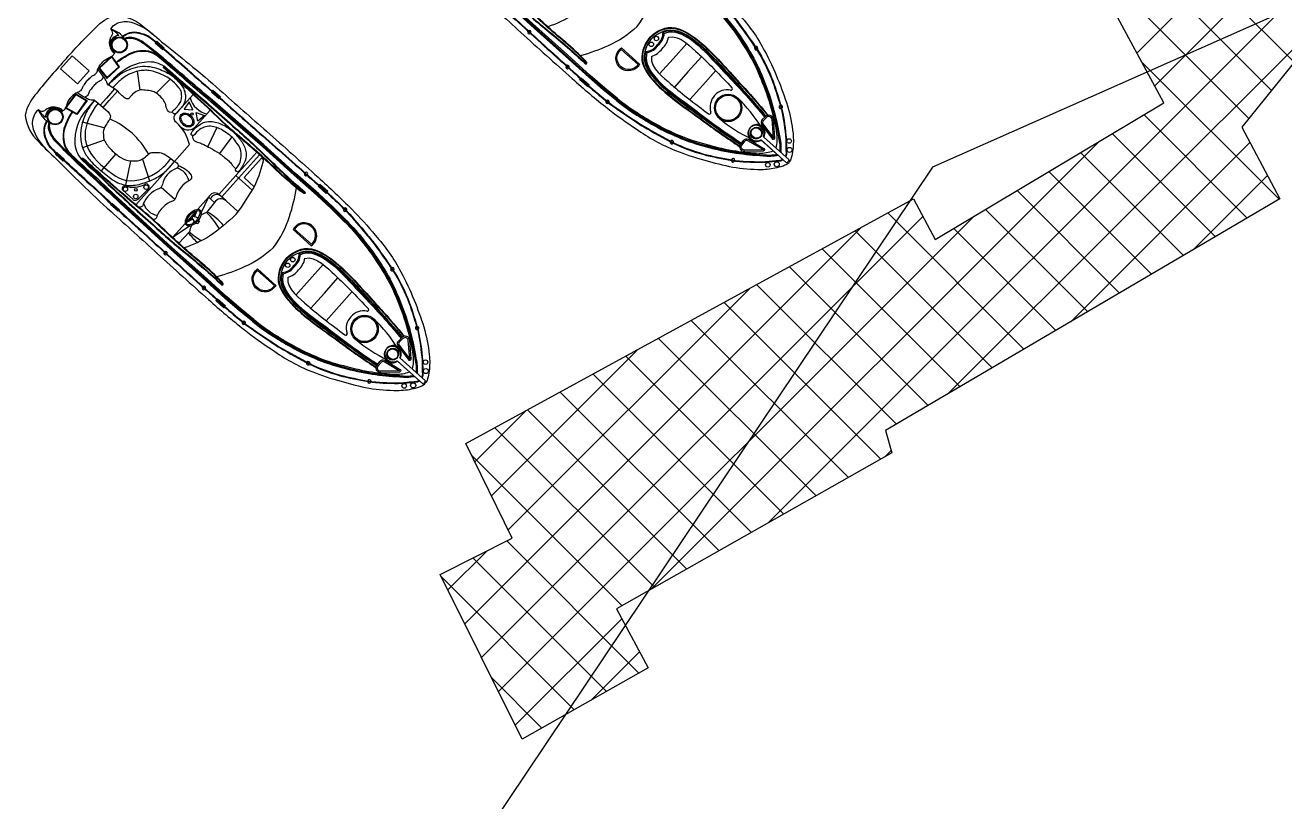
# Model space of a CAD drawing. Header units: metres. Extents: x 341425 to 343917, y 1761979 to 1765495.
# Drawn here: x 343165.2 to 343276.8, y 1762661.5 to 1762730.4 of the extents above; entities that cross this region are included whole.
import ezdxf

# ---------------------------------------------------------------- set-up
doc = ezdxf.new("R2010")
doc.units = ezdxf.units.M
doc.layers.add('PORT', color=5, linetype='Continuous')
doc.layers.add('village', color=3, linetype='Continuous')

msp = doc.modelspace()

# ---------------------------------------------------------------- linework, layer by layer
at = {"color": 32, "true_color": 0xcd6928}
for p, q in [((343173.26, 1762729.29), (343173.24, 1762729.34)), ((343222.62, 1762727.42), (343223.83, 1762728.77)), ((343223.93, 1762726.25), (343225.14, 1762727.6)), ((343222.62, 1762727.42), (343221.41, 1762726.07)), ((343225.24, 1762725.08), (343226.39, 1762726.37)), ((343175.09, 1762726.31), (343175.32, 1762724.63)), ((343178.02, 1762725.61), (343176.78, 1762724.37)), ((343223.93, 1762726.25), (343222.72, 1762724.9)), ((343173.09, 1762724.74), (343172.37, 1762723.93)), ((343173.36, 1762724.53), (343172.62, 1762723.71)), ((343225.24, 1762725.08), (343224.08, 1762723.79)), ((343171.82, 1762723.31), (343172.37, 1762723.93)), ((343172.07, 1762723.09), (343172.62, 1762723.71)), ((343167.14, 1762722.45), (343167.09, 1762722.46)), ((343172.18, 1762721.28), (343170.25, 1762721.79)), ((343182.17, 1762721.31), (343181.36, 1762719.62)), ((343172.18, 1762720.19), (343170.26, 1762719.53)), ((343183.48, 1762720.49), (343182.4, 1762719.01)), ((343173.2, 1762718.97), (343171.9, 1762717.49)), ((343175.57, 1762718.52), (343176.19, 1762716.58)), ((343183.85, 1762717.06), (343185.7, 1762719.13)), ((343184.09, 1762716.84), (343185.94, 1762718.91)), ((343174.49, 1762718.37), (343174.05, 1762716.22)), ((343178.06, 1762717.91), (343174.98, 1762714.47)), ((343177.23, 1762716.03), (343178.43, 1762714.95)), ((343181.43, 1762715.13), (343180.48, 1762714.07)), ((343181.43, 1762715.13), (343180.78, 1762713.78)), ((343181.94, 1762714.68), (343181.43, 1762715.13)), ((343180.02, 1762713.2), (343179.47, 1762712.9)), ((343179.98, 1762713.29), (343179.49, 1762713.02)), ((343180.26, 1762713.83), (343179.59, 1762713.08)), ((343180.1, 1762713.42), (343180.3, 1762713.92)), ((343180.19, 1762713.39), (343180.42, 1762713.95)), ((343179.37, 1762712.84), (343178.23, 1762711.56)), ((343179.78, 1762712.59), (343178.23, 1762711.56)), ((343190.38, 1762707.81), (343191.59, 1762709.16)), ((343190.38, 1762707.81), (343189.17, 1762706.46)), ((343191.69, 1762706.64), (343192.89, 1762707.99)), ((343191.69, 1762706.64), (343190.48, 1762705.29)), ((343192.99, 1762705.47), (343194.15, 1762706.76)), ((343192.99, 1762705.47), (343191.84, 1762704.18))]:
    msp.add_line(p, q, dxfattribs=at)
for points in [[(343200.9, 1762746.86, -0.01736), (343203.67, 1762749.81, -0.12634), (343205.35, 1762750.87, -0.172899), (343207.82, 1762749.94, -0.013884), (343209.51, 1762748.54, -0.008973), (343211.94, 1762746.56, -0.01509), (343214.67, 1762744.25, 0.002245), (343218.81, 1762740.59, -0.003342), (343223.39, 1762736.51, -0.016984), (343226.36, 1762733.68, -0.024546), (343228.43, 1762731.37, -0.067942), (343230.72, 1762728.12, -0.033948), (343231.88, 1762725.63, -0.022001), (343232.76, 1762723.23, -0.042872), (343233.24, 1762720.78, -0.059514), (343233.22, 1762719.33, -0.046364), (343233.08, 1762718.62, -0.104882), (343232.89, 1762718.23, -0.104882)], [(343200.9, 1762746.86, 0.01736), (343198.27, 1762743.79, 0.12634), (343197.41, 1762742, 0.172899), (343198.6, 1762739.65, 0.013884), (343200.18, 1762738.13, 0.008973), (343202.42, 1762735.93, 0.01509), (343205.02, 1762733.47, -0.002245), (343209.11, 1762729.75, 0.003342), (343213.67, 1762725.66, 0.016984), (343216.81, 1762723.01, 0.024546), (343219.34, 1762721.21, 0.067942), (343222.82, 1762719.29, 0.033948), (343225.42, 1762718.42, 0.022001), (343227.9, 1762717.81, 0.042872), (343230.4, 1762717.6, 0.059514), (343231.84, 1762717.78, 0.046364), (343232.52, 1762718, 0.104882), (343232.89, 1762718.23, 0.104882)], [(343211.77, 1762746.04, 0.006424), (343214.31, 1762743.82, 0.002217), (343218.45, 1762740.17, -0.003368), (343223.08, 1762736.08, -0.024633), (343225.93, 1762733.44, -0.015038), (343227.62, 1762731.5, -0.025461), (343228.51, 1762730.37, -0.013839), (343230.21, 1762727.92, -0.040238), (343231.42, 1762725.41, -0.016715), (343232.21, 1762722.92, -0.029693), (343232.6, 1762720.29, 0.015234), (343232.62, 1762719.03, -0.134036), (343232.59, 1762718.83, -0.024879), (343232.56, 1762718.76, -0.024879)], [(343211.8, 1762746.08, 0.006425), (343214.35, 1762743.86, 0.002217), (343218.48, 1762740.21, -0.003368), (343223.11, 1762736.12, -0.024633), (343225.96, 1762733.47, -0.015037), (343227.65, 1762731.53, -0.025439), (343228.55, 1762730.4, -0.013843), (343230.26, 1762727.95, -0.040266), (343231.47, 1762725.43, -0.016729), (343232.26, 1762722.93, -0.029739), (343232.65, 1762720.29, 0.01525), (343232.67, 1762719.04, -0.132389), (343232.63, 1762718.81, -0.028442), (343232.59, 1762718.73, -0.028442)], [(343203.55, 1762743.33), (343202.9, 1762742.6, 0.202722), (343201.82, 1762739.44, 0.178768), (343202.52, 1762737.97, -0.010028), (343204.77, 1762735.88, 0.005356), (343208.52, 1762732.46, 0.016605), (343211.62, 1762729.78, -0.018921), (343214.82, 1762726.98, 0.925873), (343214.95, 1762727.08, 0.041202), (343214.43, 1762727.64, 0.024461), (343212.62, 1762729.27, -0.012888), (343209.14, 1762732.43, 0.019359), (343207.05, 1762734.22, -0.002375), (343204.64, 1762736.29, 0.006386), (343203.14, 1762737.66, 0.013656), (343202.53, 1762738.19, 0.862706), (343202.41, 1762738.09, -0.648089)], [(343217.56, 1762723.75), (343216.42, 1762724.67), (343215.14, 1762725.77), (343213.11, 1762727.62), (343210.29, 1762730.13), (343205.83, 1762734.22, 0.002601), (343203.43, 1762736.47, -0.004411), (343201.38, 1762738.38, -0.013009), (343200.04, 1762739.76, -0.113396), (343199.52, 1762740.71, -0.146005), (343199.53, 1762741.38, -1.595219)], [(343217.59, 1762723.79), (343216.46, 1762724.71), (343215.18, 1762725.81), (343213.14, 1762727.65), (343210.33, 1762730.17), (343205.86, 1762734.26, 0.002601), (343203.46, 1762736.51, -0.004411), (343201.42, 1762738.41, -0.013003), (343200.08, 1762739.79, -0.113337), (343199.57, 1762740.73, -0.144821), (343199.58, 1762741.35, -0.138987)], [(343217.62, 1762723.83), (343216.49, 1762724.75), (343215.21, 1762725.84), (343213.17, 1762727.69), (343210.36, 1762730.21), (343205.9, 1762734.3, 0.002601), (343203.49, 1762736.54, -0.00441), (343201.45, 1762738.45, -0.012997), (343200.11, 1762739.82, -0.113276), (343199.61, 1762740.74, -0.142458), (343199.62, 1762741.33, -0.142458)], [(343217.68, 1762723.9), (343216.55, 1762724.82), (343215.27, 1762725.92), (343213.24, 1762727.76), (343210.43, 1762730.28), (343205.96, 1762734.37, 0.002601), (343203.56, 1762736.62, -0.00441), (343201.52, 1762738.52, -0.002867), (343201.22, 1762738.82, -0.002867)], [(343202.45, 1762738.12, 0.016488), (343202.56, 1762738.01, -0.010023), (343204.8, 1762735.91, 0.005356), (343208.55, 1762732.5, 0.016607), (343211.65, 1762729.81, -0.018921), (343214.86, 1762727.01, -0.01143), (343214.86, 1762727.01, 0.913283), (343214.91, 1762727.05, 0.041174), (343214.4, 1762727.61, 0.024478), (343212.59, 1762729.23, -0.012889), (343209.1, 1762732.39, 0.019362), (343207.02, 1762734.18, -0.002377), (343204.61, 1762736.26, 0.006391), (343203.11, 1762737.62, 0.013664), (343202.5, 1762738.15, -0.000701), (343202.5, 1762738.15, 0.819976), (343202.45, 1762738.12, 0.819976)], [(343202.88, 1762736.12, -0.006425), (343205.37, 1762733.83, -0.002217), (343209.45, 1762730.13, 0.003368), (343214.03, 1762725.98, 0.024633), (343216.98, 1762723.43, 0.015037), (343219.1, 1762721.97, 0.025439), (343220.31, 1762721.2, 0.013843), (343222.94, 1762719.77, 0.040266), (343225.58, 1762718.85, 0.016729), (343228.15, 1762718.34, 0.029739), (343230.81, 1762718.24, -0.01525), (343232.06, 1762718.36, 0.132389), (343232.28, 1762718.42, 0.028442), (343232.36, 1762718.47, 0.028442)], [(343202.91, 1762736.16, -0.006424), (343205.4, 1762733.87, -0.002217), (343209.49, 1762730.16, 0.003368), (343214.07, 1762726.01, 0.024633), (343217.01, 1762723.47, 0.015038), (343219.12, 1762722.01, 0.025461), (343220.34, 1762721.25, 0.013839), (343222.96, 1762719.82, 0.040238), (343225.59, 1762718.9, 0.016715), (343228.15, 1762718.39, 0.029693), (343230.81, 1762718.29, -0.015234), (343232.06, 1762718.41, 0.134036), (343232.26, 1762718.47, 0.024879), (343232.33, 1762718.5, 0.024879)], [(343219.41, 1762730.29, 0.096403), (343220.84, 1762733.04, 0.040538), (343221.45, 1762735.57, 1.92312)], [(343216.12, 1762733.24, -0.033687), (343213.74, 1762731.28, -0.051879), (343211.5, 1762730.25, -1.92312)], [(343225.57, 1762732.72, -0.031581), (343227.09, 1762731.05, -0.00492), (343228.01, 1762729.86, -0.028426), (343229.42, 1762727.66, -0.042959), (343230.52, 1762725.28, -0.035411), (343231.36, 1762722.79, -0.028829), (343231.79, 1762720.77, -0.092336), (343231.72, 1762719.51, -0.080328)], [(343225.64, 1762732.79, -0.031588), (343227.16, 1762731.12, -0.004924), (343228.08, 1762729.92, -0.028433), (343229.51, 1762727.71, -0.042917), (343230.61, 1762725.31, -0.035379), (343231.46, 1762722.82, -0.02413), (343231.96, 1762720.41, -0.075408), (343232.07, 1762719.2, -0.075408)], [(343225.68, 1762732.82, -0.031592), (343227.2, 1762731.15, -0.004926), (343228.12, 1762729.95, -0.028436), (343229.55, 1762727.73, -0.042895), (343230.66, 1762725.33, -0.035363), (343231.51, 1762722.83, -0.024111), (343232.01, 1762720.42, -0.077658), (343232.11, 1762719.16, -0.077658)], [(343225.71, 1762732.86, -0.031596), (343227.24, 1762731.18, -0.004928), (343228.16, 1762729.98, -0.02844), (343229.59, 1762727.76, -0.042875), (343230.71, 1762725.35, -0.035347), (343231.55, 1762722.84, -0.024093), (343232.06, 1762720.43, -0.079837), (343232.16, 1762719.12)], [(343168.65, 1762727.26, -0.01736), (343171.42, 1762730.2, -0.12634), (343173.1, 1762731.26, -0.172899), (343175.57, 1762730.33, -0.013884), (343177.26, 1762728.93, -0.008973), (343179.69, 1762726.96, -0.01509), (343182.43, 1762724.64, 0.002245), (343186.57, 1762720.98, -0.003342), (343191.14, 1762716.9, -0.016984), (343194.12, 1762714.07, -0.024546), (343196.19, 1762711.76, -0.067942), (343198.48, 1762708.51, -0.033948), (343199.64, 1762706.02, -0.022001), (343200.51, 1762703.63, -0.042872), (343200.99, 1762701.17, -0.059514), (343200.98, 1762699.72, -0.046364), (343200.84, 1762699.02, -0.104882), (343200.64, 1762698.63, -0.104882)], [(343172.75, 1762730.05, -0.164393), (343173.33, 1762730.56, -0.188684), (343174.56, 1762730.66, -0.10758), (343176.53, 1762729.57)], [(343179.55, 1762726.47, -0.002942), (343177.7, 1762728.08, 0.002013), (343176.51, 1762729.1, 0.130442), (343175.5, 1762729.64, 0.261246), (343173.8, 1762729.41, 0.209197)], [(343179.52, 1762726.44, -0.002941), (343177.67, 1762728.05, 0.002014), (343176.48, 1762729.07, 0.130992), (343175.48, 1762729.59, 0.261832), (343173.83, 1762729.37, 0.261832)], [(343219.41, 1762730.29, -0.096403), (343216.84, 1762728.57, -0.040538), (343214.39, 1762727.68, -1.92312)], [(343193.47, 1762713.25), (343192.43, 1762714.28), (343191.19, 1762715.43), (343189.13, 1762717.25), (343186.32, 1762719.77), (343181.76, 1762723.75, -0.002601), (343179.26, 1762725.89, 0.004411), (343177.14, 1762727.71, 0.013009), (343175.62, 1762728.89, 0.113396), (343174.62, 1762729.31, 0.146005), (343173.96, 1762729.22, 1.595219)], [(343193.43, 1762713.22), (343192.39, 1762714.24), (343191.16, 1762715.39), (343189.1, 1762717.21), (343186.29, 1762719.73), (343181.73, 1762723.71, -0.002601), (343179.23, 1762725.85, 0.004411), (343177.11, 1762727.67, 0.013003), (343175.6, 1762728.85, 0.113337), (343174.61, 1762729.26, 0.144821), (343173.99, 1762729.18, 0.138987)], [(343193.4, 1762713.18), (343192.36, 1762714.2), (343191.13, 1762715.35), (343189.07, 1762717.17), (343186.25, 1762719.69), (343181.7, 1762723.68, -0.002601), (343179.2, 1762725.82, 0.00441), (343177.08, 1762727.63, 0.012997), (343175.57, 1762728.81, 0.113276), (343174.6, 1762729.21, 0.142458), (343174.02, 1762729.14, 0.142458)], [(343173.24, 1762727.11, -0.043195), (343174.21, 1762727.76, -0.183415), (343176.09, 1762728.11, -0.094511), (343177.07, 1762727.65)], [(343173.27, 1762727.07, -0.043334), (343174.24, 1762727.71, -0.18333), (343176.08, 1762728.06, -0.123985), (343177.29, 1762727.39, 0.015377), (343178.07, 1762726.8)], [(343193.33, 1762713.11), (343192.29, 1762714.13), (343191.06, 1762715.28), (343189, 1762717.1), (343186.19, 1762719.62), (343181.63, 1762723.6, -0.002601), (343179.13, 1762725.74, 0.00441), (343177.02, 1762727.56, 0.002867), (343176.69, 1762727.82, 0.002867)], [(343218.02, 1762728.38), (343219.64, 1762726.93, -0.483063), (343217.93, 1762726.62, -0.50024), (343218.02, 1762728.38, -0.418424)], [(343168.65, 1762727.26, 0.01736), (343166.03, 1762724.18, 0.12634), (343165.16, 1762722.39, 0.172899), (343166.36, 1762720.04, 0.013884), (343167.94, 1762718.52, 0.008973), (343170.17, 1762716.32, 0.01509), (343172.78, 1762713.86, -0.002245), (343176.87, 1762710.15, 0.003342), (343181.43, 1762706.05, 0.016984), (343184.57, 1762703.4, 0.024546), (343187.09, 1762701.6, 0.067942), (343190.57, 1762699.68, 0.033948), (343193.18, 1762698.81, 0.022001), (343195.66, 1762698.2, 0.042872), (343198.15, 1762698, 0.059514), (343199.59, 1762698.17, 0.046364), (343200.28, 1762698.39, 0.104882), (343200.64, 1762698.63, 0.104882)], [(343172.51, 1762725.07), (343173.11, 1762725.74, -0.202722), (343176.14, 1762727.16, -0.178768), (343177.67, 1762726.62, 0.010028), (343180, 1762724.62, -0.005356), (343183.81, 1762721.27, -0.016605), (343186.82, 1762718.49, 0.018921), (343189.96, 1762715.61, -0.925873), (343189.87, 1762715.47, -0.041202), (343189.26, 1762715.93, -0.024461), (343187.43, 1762717.55, 0.012888), (343183.91, 1762720.66, -0.019359), (343181.9, 1762722.54, 0.002375), (343179.57, 1762724.71, -0.006386), (343178.05, 1762726.05, -0.013656), (343177.45, 1762726.59, -0.862706), (343177.54, 1762726.72, 0.648089)], [(343177.52, 1762726.68, -0.016488), (343177.64, 1762726.58, 0.010023), (343179.97, 1762724.58, -0.005356), (343183.78, 1762721.24, -0.016607), (343186.79, 1762718.45, 0.018921), (343189.93, 1762715.58, 0.01143), (343189.93, 1762715.58, -0.913283), (343189.89, 1762715.52, -0.041174), (343189.29, 1762715.96, -0.024478), (343187.47, 1762717.59, 0.012889), (343183.95, 1762720.7, -0.019362), (343181.93, 1762722.57, 0.002377), (343179.61, 1762724.74, -0.006391), (343178.08, 1762726.08, -0.013664), (343177.49, 1762726.63, 0.000701), (343177.49, 1762726.63, -0.819976), (343177.52, 1762726.68, -0.819976)], [(343179.52, 1762726.44, 0.006424), (343182.07, 1762724.22, 0.002217), (343186.2, 1762720.57, -0.003368), (343190.83, 1762716.47, -0.024633), (343193.68, 1762713.83, -0.015038), (343195.37, 1762711.89, -0.025461), (343196.26, 1762710.77, -0.013839), (343197.97, 1762708.32, -0.040238), (343199.18, 1762705.8, -0.016715), (343199.97, 1762703.31, -0.029693), (343200.35, 1762700.68, 0.015234), (343200.38, 1762699.42, -0.134036), (343200.34, 1762699.22, -0.024879), (343200.31, 1762699.15, -0.024879)], [(343179.55, 1762726.47, 0.006425), (343182.1, 1762724.25, 0.002217), (343186.23, 1762720.6, -0.003368), (343190.86, 1762716.51, -0.024633), (343193.72, 1762713.86, -0.015037), (343195.41, 1762711.92, -0.025439), (343196.3, 1762710.79, -0.013843), (343198.01, 1762708.34, -0.040266), (343199.22, 1762705.82, -0.016729), (343200.01, 1762703.32, -0.029739), (343200.4, 1762700.68, 0.01525), (343200.43, 1762699.43, -0.132389), (343200.39, 1762699.2, -0.028442), (343200.35, 1762699.12, -0.028442)], [(343178.39, 1762718.31), (343179.73, 1762719.8, 0.158322), (343178.57, 1762721.75, -0.417676), (343178.48, 1762722.49), (343180.06, 1762724.26)], [(343171.31, 1762723.73), (343170.65, 1762722.99, 0.202722), (343169.58, 1762719.83, 0.178768), (343170.28, 1762718.36, -0.010028), (343172.53, 1762716.27, 0.005356), (343176.28, 1762712.85, 0.016605), (343179.37, 1762710.17, -0.018921), (343182.58, 1762707.37, 0.925873), (343182.71, 1762707.47, 0.041202), (343182.19, 1762708.03, 0.024461), (343180.38, 1762709.66, -0.012888), (343176.89, 1762712.82, 0.019359), (343174.81, 1762714.61, -0.002375), (343172.39, 1762716.69, 0.006386), (343170.9, 1762718.05, 0.013656), (343170.28, 1762718.58, 0.862706), (343170.17, 1762718.48, -0.648089)], [(343171.31, 1762723.73), (343171.62, 1762723.49), (343172.51, 1762722.7, -0.448043), (343172.56, 1762721.9, 0.025561), (343172.23, 1762721.38, 0.15676), (343172.1, 1762720.69, 0.144288), (343172.19, 1762720.17, 0.079427), (343172.78, 1762719.36, 0.054179), (343173.65, 1762718.65, 0.127294), (343174.51, 1762718.36, -0.025195), (343175.12, 1762718.36, 0.112656), (343175.57, 1762718.53, 0.061652), (343176.04, 1762718.91, -0.222278), (343176.49, 1762719.11, -0.049109), (343176.96, 1762719.1, -0.09997), (343177.45, 1762718.98, -0.045992), (343178.08, 1762718.56), (343178.39, 1762718.31)], [(343217.56, 1762723.75, 0.031596), (343219.4, 1762722.41, 0.004928), (343220.69, 1762721.63, 0.02844), (343223.06, 1762720.45, 0.042875), (343225.57, 1762719.61, 0.035347), (343228.16, 1762719.05, 0.024093), (343230.61, 1762718.82, 0.079837), (343231.93, 1762718.86)], [(343217.59, 1762723.79, 0.031592), (343219.42, 1762722.46, 0.004926), (343220.72, 1762721.67, 0.028436), (343223.08, 1762720.5, 0.042895), (343225.59, 1762719.66, 0.035363), (343228.17, 1762719.1, 0.024111), (343230.61, 1762718.86, 0.077658), (343231.88, 1762718.9, 0.077658)], [(343217.62, 1762723.83, 0.031588), (343219.45, 1762722.5, 0.004924), (343220.74, 1762721.72, 0.028433), (343223.09, 1762720.55, 0.042917), (343225.6, 1762719.71, 0.035379), (343228.17, 1762719.15, 0.02413), (343230.62, 1762718.91, 0.075408), (343231.83, 1762718.94, 0.075408)], [(343217.68, 1762723.9, 0.031581), (343219.5, 1762722.58, 0.00492), (343220.79, 1762721.8, 0.028426), (343223.13, 1762720.64, 0.042959), (343225.62, 1762719.81, 0.035411), (343228.19, 1762719.24, 0.028829), (343230.24, 1762719.05, 0.092336), (343231.49, 1762719.25, 0.080328)], [(343166.33, 1762722.88, 0.164393), (343165.89, 1762722.24, 0.188684), (343165.93, 1762721.01, 0.10758), (343167.23, 1762719.18)], [(343170.64, 1762716.51, 0.002942), (343168.83, 1762718.17, -0.002013), (343167.69, 1762719.24, -0.130442), (343167.04, 1762720.19, -0.261246), (343167.08, 1762721.91, -0.209197)], [(343170.67, 1762716.55, 0.002941), (343168.86, 1762718.21, -0.002014), (343167.72, 1762719.28, -0.130992), (343167.09, 1762720.21, -0.261832), (343167.12, 1762721.88, -0.261832)], [(343169.31, 1762722.72, 0.043195), (343168.77, 1762721.68, 0.183415), (343168.63, 1762719.77, 0.094511), (343169.2, 1762718.85)], [(343169.35, 1762722.69, 0.043334), (343168.82, 1762721.66, 0.18333), (343168.67, 1762719.79, 0.123985), (343169.47, 1762718.66, -0.015377), (343170.15, 1762717.95)], [(343181.57, 1762722.85), (343180.17, 1762721.28, -0.406088), (343178.89, 1762721.42)], [(343230.81, 1762722.29), (343230.52, 1762722.02, 0.382221), (343230.45, 1762721.59), (343231.37, 1762720.36, 0.786544), (343231.64, 1762720.41), (343231.5, 1762722.06, 0.616464), (343230.81, 1762722.29, 3.844907)], [(343185.31, 1762704.14), (343184.18, 1762705.06), (343182.9, 1762706.16), (343180.86, 1762708.01), (343178.05, 1762710.53), (343173.59, 1762714.62, 0.002601), (343171.18, 1762716.86, -0.004411), (343169.14, 1762718.77, -0.013009), (343167.8, 1762720.15, -0.113396), (343167.27, 1762721.1, -0.146005), (343167.29, 1762721.77, -1.595219)], [(343185.34, 1762704.18), (343184.21, 1762705.1), (343182.93, 1762706.2), (343180.9, 1762708.04), (343178.08, 1762710.56), (343173.62, 1762714.65, 0.002601), (343171.22, 1762716.9, -0.004411), (343169.17, 1762718.81, -0.013003), (343167.83, 1762720.18, -0.113337), (343167.32, 1762721.12, -0.144821), (343167.33, 1762721.74, -0.138987)], [(343185.38, 1762704.22), (343184.24, 1762705.14), (343182.97, 1762706.24), (343180.93, 1762708.08), (343178.12, 1762710.6), (343173.65, 1762714.69, 0.002601), (343171.25, 1762716.93, -0.00441), (343169.21, 1762718.84, -0.012997), (343167.87, 1762720.21, -0.113276), (343167.37, 1762721.13, -0.142458), (343167.38, 1762721.72, -0.142458)], [(343228.62, 1762719.85), (343228.86, 1762720.17, -0.382221), (343229.28, 1762720.29), (343230.6, 1762719.5, -0.786544), (343230.59, 1762719.23), (343228.93, 1762719.19, -0.616464), (343228.62, 1762719.85, -3.844907)], [(343185.44, 1762704.3), (343184.31, 1762705.21), (343183.03, 1762706.31), (343181, 1762708.15), (343178.18, 1762710.67), (343173.72, 1762714.76, 0.002601), (343171.32, 1762717.01, -0.00441), (343169.28, 1762718.91, -0.002867), (343168.98, 1762719.21, -0.002867)], [(343170.21, 1762718.51, 0.016488), (343170.31, 1762718.4, -0.010023), (343172.56, 1762716.3, 0.005356), (343176.31, 1762712.89, 0.016607), (343179.4, 1762710.21, -0.018921), (343182.61, 1762707.4, -0.01143), (343182.61, 1762707.4, 0.913283), (343182.67, 1762707.45, 0.041174), (343182.16, 1762708, 0.024478), (343180.34, 1762709.62, -0.012889), (343176.86, 1762712.78, 0.019362), (343174.78, 1762714.57, -0.002377), (343172.36, 1762716.65, 0.006391), (343170.86, 1762718.01, 0.013664), (343170.25, 1762718.55, -0.000701), (343170.25, 1762718.55, 0.819976), (343170.21, 1762718.51, 0.819976)], [(343183.88, 1762713.63, 0.033687), (343185.56, 1762716.21, 0.051879), (343186.33, 1762718.56, 1.92312)], [(343178.39, 1762718.31, -0.291269), (343178.73, 1762717.94, -0.299867), (343178.55, 1762717.67, 0.273478), (343177.33, 1762716.26, -0.28657), (343177.01, 1762715.89, 0.198759), (343175.63, 1762714.54, -0.45148), (343175.25, 1762714.25, -1.463971)], [(343178.73, 1762717.95, -0.164009), (343179.88, 1762717.1, -0.407559), (343179.72, 1762716.62, 0.20466), (343178.54, 1762715.18, -0.28657), (343178.22, 1762714.8, 0.198759), (343176.84, 1762713.46, -0.45148), (343176.46, 1762713.17, -1.463971)], [(343170.64, 1762716.51, -0.006425), (343173.12, 1762714.22, -0.002217), (343177.21, 1762710.52, 0.003368), (343181.79, 1762706.37, 0.024633), (343184.73, 1762703.83, 0.015037), (343186.85, 1762702.36, 0.025439), (343188.07, 1762701.6, 0.013843), (343190.69, 1762700.17, 0.040266), (343193.34, 1762699.24, 0.016729), (343195.9, 1762698.73, 0.029739), (343198.57, 1762698.63, -0.01525), (343199.82, 1762698.75, 0.132389), (343200.04, 1762698.81, 0.028442), (343200.12, 1762698.86, 0.028442)], [(343170.67, 1762716.55, -0.006424), (343173.16, 1762714.26, -0.002217), (343177.24, 1762710.55, 0.003368), (343181.82, 1762706.41, 0.024633), (343184.76, 1762703.86, 0.015038), (343186.88, 1762702.4, 0.025461), (343188.09, 1762701.64, 0.013839), (343190.72, 1762700.21, 0.040238), (343193.35, 1762699.29, 0.016715), (343195.91, 1762698.78, 0.029693), (343198.57, 1762698.68, -0.015234), (343199.82, 1762698.8, 0.134036), (343200.02, 1762698.86, 0.024879), (343200.08, 1762698.9, 0.024879)], [(343182.51, 1762715.23), (343182.34, 1762715.38, 0.516839), (343181.43, 1762715.13, 0.282905)], [(343182.97, 1762714.82), (343182.51, 1762715.23, 0.545737), (343181.6, 1762714.98, 0.282905)], [(343187.17, 1762710.69, 0.096403), (343188.6, 1762713.44, 0.040538), (343189.21, 1762715.96, 1.92312)], [(343184.03, 1762713.86), (343182.97, 1762714.82, 0.462925), (343181.94, 1762714.68), (343181.23, 1762713.77)], [(343183.88, 1762713.63, -0.033687), (343181.5, 1762711.67, -0.051879), (343179.25, 1762710.64, -1.92312)], [(343193.33, 1762713.11, -0.031581), (343194.84, 1762711.45, -0.00492), (343195.76, 1762710.25, -0.028426), (343197.18, 1762708.05, -0.042959), (343198.28, 1762705.67, -0.035411), (343199.12, 1762703.18, -0.028829), (343199.54, 1762701.17, -0.092336), (343199.48, 1762699.9, -0.080328)], [(343193.4, 1762713.18, -0.031588), (343194.92, 1762711.51, -0.004924), (343195.84, 1762710.31, -0.028433), (343197.26, 1762708.1, -0.042917), (343198.37, 1762705.71, -0.035379), (343199.21, 1762703.21, -0.02413), (343199.72, 1762700.8, -0.075408), (343199.82, 1762699.59, -0.075408)], [(343193.43, 1762713.22, -0.031592), (343194.96, 1762711.54, -0.004926), (343195.88, 1762710.34, -0.028436), (343197.31, 1762708.13, -0.042895), (343198.42, 1762705.72, -0.035363), (343199.26, 1762703.22, -0.024111), (343199.76, 1762700.81, -0.077658), (343199.87, 1762699.55, -0.077658)], [(343193.47, 1762713.25, -0.031596), (343195, 1762711.57, -0.004928), (343195.92, 1762710.37, -0.02844), (343197.35, 1762708.15, -0.042875), (343198.46, 1762705.74, -0.035347), (343199.31, 1762703.23, -0.024093), (343199.81, 1762700.82, -0.079837), (343199.91, 1762699.51)], [(343188.92, 1762712.28), (343190.53, 1762710.83, 0.483063), (343190.65, 1762712.56, 0.50024), (343188.92, 1762712.28, 0.418424)], [(343187.17, 1762710.69, -0.096403), (343184.59, 1762708.96, -0.040538), (343182.15, 1762708.08, -1.92312)], [(343185.77, 1762708.77), (343187.39, 1762707.32, -0.483063), (343185.69, 1762707.01, -0.50024), (343185.77, 1762708.77, -0.418424)], [(343185.31, 1762704.14, 0.031596), (343187.15, 1762702.81, 0.004928), (343188.45, 1762702.02, 0.02844), (343190.81, 1762700.85, 0.042875), (343193.33, 1762700.01, 0.035347), (343195.92, 1762699.44, 0.024093), (343198.37, 1762699.21, 0.079837), (343199.68, 1762699.25)], [(343185.34, 1762704.18, 0.031592), (343187.18, 1762702.85, 0.004926), (343188.48, 1762702.06, 0.028436), (343190.83, 1762700.89, 0.042895), (343193.34, 1762700.05, 0.035363), (343195.92, 1762699.49, 0.024111), (343198.37, 1762699.26, 0.077658), (343199.64, 1762699.29, 0.077658)], [(343185.38, 1762704.22, 0.031588), (343187.21, 1762702.89, 0.004924), (343188.5, 1762702.11, 0.028433), (343190.85, 1762700.94, 0.042917), (343193.35, 1762700.1, 0.035379), (343195.93, 1762699.54, 0.02413), (343198.37, 1762699.31, 0.075408), (343199.59, 1762699.33, 0.075408)], [(343185.44, 1762704.29, 0.031581), (343187.26, 1762702.97, 0.00492), (343188.55, 1762702.19, 0.028426), (343190.89, 1762701.03, 0.042959), (343193.38, 1762700.2, 0.035411), (343195.94, 1762699.64, 0.028829), (343198, 1762699.44, 0.092336), (343199.24, 1762699.64, 0.080328)], [(343198.56, 1762702.69), (343198.28, 1762702.41, 0.382221), (343198.2, 1762701.98), (343199.13, 1762700.76, 0.786544), (343199.4, 1762700.8), (343199.26, 1762702.46, 0.616464), (343198.56, 1762702.69, 3.844907)], [(343196.38, 1762700.25), (343196.62, 1762700.56, -0.382221), (343197.04, 1762700.68), (343198.36, 1762699.9, -0.786544), (343198.34, 1762699.62), (343196.68, 1762699.58, -0.616464), (343196.38, 1762700.25, -3.844907)]]:
    msp.add_lwpolyline(points, format="xyb", dxfattribs=at)
for points in [[(343176.72, 1762728.86), (343176.7, 1762728.84), (343177.38, 1762728.23), (343177.41, 1762728.27)], [(343177.44, 1762728.31), (343177.5, 1762728.37), (343176.83, 1762728.98), (343176.75, 1762728.9)], [(343215.08, 1762725.01), (343215.02, 1762724.95), (343214.32, 1762725.58), (343214.38, 1762725.65)], [(343214.42, 1762725.68), (343214.46, 1762725.73), (343215.16, 1762725.1), (343215.11, 1762725.05)], [(343181.71, 1762724.52), (343181.68, 1762724.48), (343182.35, 1762723.88), (343182.39, 1762723.93)], [(343182.43, 1762723.96), (343182.47, 1762724.01), (343181.8, 1762724.61), (343181.75, 1762724.56)], [(343232.66, 1762718.2), (343230.39, 1762720.23)], [(343230.41, 1762720.22), (343232.66, 1762718.2)], [(343232.89, 1762718.46), (343230.63, 1762720.49)], [(343230.64, 1762720.47), (343232.89, 1762718.46)], [(343168.58, 1762718.4), (343168.52, 1762718.34), (343167.84, 1762718.95), (343167.92, 1762719.03)], [(343167.95, 1762719.06), (343167.97, 1762719.09), (343168.65, 1762718.48), (343168.62, 1762718.44)], [(343186.31, 1762718.43), (343186.11, 1762718.6), (343184.58, 1762716.88), (343185.48, 1762716.07)], [(343182.34, 1762715.38), (343183.85, 1762717.06), (343185.3, 1762715.76)], [(343182.59, 1762715.16), (343184.09, 1762716.84)], [(343191.2, 1762716.16), (343191.15, 1762716.11), (343191.86, 1762715.48), (343191.9, 1762715.54)], [(343191.94, 1762715.57), (343191.99, 1762715.64), (343191.29, 1762716.27), (343191.23, 1762716.2)], [(343173.45, 1762713.93), (343173.4, 1762713.89), (343172.73, 1762714.49), (343172.78, 1762714.54)], [(343172.82, 1762714.58), (343172.85, 1762714.62), (343173.52, 1762714.02), (343173.48, 1762713.97)], [(343179.73, 1762712.07), (343178.79, 1762711.05)], [(343182.84, 1762705.41), (343182.78, 1762705.34), (343182.08, 1762705.97), (343182.14, 1762706.04)], [(343182.17, 1762706.08), (343182.21, 1762706.12), (343182.92, 1762705.5), (343182.87, 1762705.44)], [(343200.65, 1762698.85), (343198.38, 1762700.88)], [(343198.4, 1762700.87), (343200.65, 1762698.85)], [(343200.42, 1762698.59), (343198.15, 1762700.62)], [(343198.17, 1762700.61), (343200.42, 1762698.59)]]:
    msp.add_lwpolyline(points, dxfattribs=at)
for points in [[(343169.34, 1762727.69), (343170.83, 1762726.35), (343169.79, 1762725.2), (343168.3, 1762726.53)], [(343171.69, 1762726.59), (343172.39, 1762725.67), (343173.53, 1762726.7), (343172.85, 1762727.65)], [(343171.75, 1762726.58), (343172.4, 1762725.74), (343173.47, 1762726.7), (343172.84, 1762727.58)], [(343169.66, 1762724.32), (343170.65, 1762723.72), (343169.75, 1762722.47), (343168.73, 1762723.04)], [(343169.67, 1762724.25), (343170.58, 1762723.7), (343169.73, 1762722.53), (343168.8, 1762723.06)], [(343180.04, 1762722.9), (343179.7, 1762723.61), (343179.26, 1762722.96)], [(343180.33, 1762722.65), (343181.07, 1762722.39), (343180.47, 1762721.88)]]:
    msp.add_lwpolyline(points, close=True, dxfattribs=at)
for points in [[(343218.01, 1762728.25), (343219.51, 1762726.91, -0.460147), (343218, 1762726.7, -0.47706)], [(343230.89, 1762722.21), (343230.6, 1762721.92, 0.383069), (343230.55, 1762721.66), (343231.48, 1762720.42, 0.853636), (343231.52, 1762720.41), (343231.38, 1762722.05, 0.613527)], [(343228.72, 1762719.78), (343228.97, 1762720.1, -0.383069), (343229.22, 1762720.18), (343230.56, 1762719.39, -0.853636), (343230.57, 1762719.35), (343228.93, 1762719.31, -0.613527)], [(343176.12, 1762715.9, 0.917705), (343175.73, 1762716.24, -0.209704), (343174.06, 1762716.11, 0.850912), (343173.82, 1762715.75), (343174.7, 1762714.96, 0.435659), (343175.18, 1762714.97)], [(343189.04, 1762712.3), (343190.54, 1762710.96, 0.460147), (343190.59, 1762712.49, 0.47706)], [(343185.77, 1762708.65), (343187.27, 1762707.3, -0.460147), (343185.75, 1762707.09, -0.47706)], [(343198.65, 1762702.6), (343198.36, 1762702.32, 0.383069), (343198.3, 1762702.05), (343199.24, 1762700.81, 0.853636), (343199.28, 1762700.81), (343199.13, 1762702.44, 0.613527)], [(343196.47, 1762700.17), (343196.72, 1762700.49, -0.383069), (343196.98, 1762700.57), (343198.31, 1762699.78, -0.853636), (343198.32, 1762699.74), (343196.68, 1762699.7, -0.613527)]]:
    msp.add_lwpolyline(points, format="xyb", close=True, dxfattribs=at)
for centre, radius in [((343173.52, 1762728.64), 0.702), ((343173.52, 1762728.64), 0.652), ((343220.68, 1762728.7), 0.197), ((343221.13, 1762729.21), 0.197), ((343227.49, 1762723.06), 1.22), ((343227.49, 1762723.06), 1.22), ((343227.49, 1762723.06), 1.12), ((343227.49, 1762723.06), 1.12), ((343167.82, 1762722.26), 0.702), ((343167.82, 1762722.26), 0.652), ((343179.95, 1762722.51), 0.105), ((343229.96, 1762720.79), 0.496), ((343230.03, 1762720.86), 0.496), ((343232.9, 1762720.12), 0.202), ((343232.94, 1762719.33), 0.225), ((343231.01, 1762718.01), 0.202), ((343231.8, 1762718.06), 0.225), ((343174.05, 1762715.85), 0.196), ((343174.97, 1762715.2), 0.196), ((343174.97, 1762715.79), 0.127), ((343175.89, 1762716.03), 0.196), ((343188.89, 1762709.6), 0.197), ((343188.44, 1762709.1), 0.197), ((343195.25, 1762703.45), 1.22), ((343195.25, 1762703.45), 1.22), ((343195.25, 1762703.45), 1.12), ((343195.25, 1762703.45), 1.12), ((343197.72, 1762701.18), 0.496), ((343197.78, 1762701.25), 0.496), ((343200.66, 1762700.51), 0.202), ((343200.69, 1762699.72), 0.225), ((343198.77, 1762698.4), 0.202), ((343199.56, 1762698.45), 0.225)]:
    msp.add_circle(centre, radius, dxfattribs=at)
for centre, radius, start, end in [((343172.14, 1762727.87), 2.26, 34.1654, 74.501), ((343171.74, 1762728.02), 2.26, 40.2951, 63.5276), ((343209.85, 1762729.78), 0.153, 144.265, 310.7675), ((343209.85, 1762729.78), 0.153, 329.3917, 125.6408), ((343220.34, 1762729.75), 1.38, 309.4582, 0.6653), ((343173.52, 1762728.64), 0.85, 93.9423, 238.8439), ((343173.52, 1762728.64), 0.751, 111.894, 238.8439), ((343220.06, 1762729.43), 1.38, 275.6741, 326.8813), ((343220.06, 1762729.43), 1.48, 279.1315, 326.8813), ((343220.34, 1762729.75), 1.48, 309.4582, 357.2079), ((343220.38, 1762729.68), 1.86, 312.4432, 349.0456), ((343220.13, 1762729.4), 1.86, 287.2938, 323.8962), ((343229.97, 1762728.36), 0.153, 136.5163, 291.1505), ((343229.97, 1762728.36), 0.153, 309.7856, 117.8812), ((343213.25, 1762726.69), 0.153, 143.0405, 313.1396), ((343213.25, 1762726.69), 0.153, 331.7998, 124.3803), ((343227.35, 1762723.13), 1.47, 136.4294, 198.2305), ((343227.41, 1762723.2), 1.47, 78.1089, 139.9101), ((343227.74, 1762724.76), 0.13, 257.3643, 43.8321), ((343167.82, 1762722.26), 0.85, 37.4955, 182.3971), ((343167.82, 1762722.26), 0.751, 37.4955, 164.4454), ((343181.72, 1762724.48), 2.01, 195.6383, 257.5257), ((343216.79, 1762723.6), 0.153, 146.4436, 316.8501), ((343216.79, 1762723.6), 0.153, 335.509, 127.7847), ((343219.39, 1762714.56), 12.96, 31.4971, 46.5679), ((343232.16, 1762723.14), 0.153, 112.1799, 279.7624), ((343232.16, 1762723.14), 0.153, 298.4001, 93.5422), ((343168.43, 1762723.72), 2.26, 201.8384, 242.174), ((343168.23, 1762724.11), 2.26, 212.8118, 236.0443), ((343169.81, 1762715.48), 7.19, 29.0692, 66.5418), ((343225.83, 1762722.63), 0.13, 232.5074, 18.9751), ((343235.05, 1762732.05), 12.96, 229.7715, 244.8423), ((343229.96, 1762720.79), 0.728, 335.8362, 308.2857), ((343230.03, 1762720.86), 0.728, 328.0537, 300.5032), ((343222.5, 1762720.02), 0.153, 158.4582, 326.5539), ((343222.5, 1762720.02), 0.153, 345.1889, 139.8231), ((343227.93, 1762718.41), 0.153, 356.577, 164.1595), ((343178.26, 1762716.31), 1.44, 11.3697, 75.5739), ((343227.93, 1762718.41), 0.153, 182.7972, 337.9393), ((343232.6, 1762718.49), 0.294, 282.0771, 354.2624), ((343232.6, 1762718.49), 0.294, 282.0771, 354.2624), ((343190.07, 1762717.2), 0.153, 151.9591, 304.5396), ((343190.07, 1762717.2), 0.153, 323.1998, 133.2989), ((343177.06, 1762714.97), 1.44, 194.7942, 262.9416), ((343193.53, 1762714.03), 0.153, 148.5547, 300.8304), ((343193.53, 1762714.03), 0.153, 319.4893, 129.8959), ((343180.07, 1762713.32), 0.107, 48.1697, 228.1697), ((343180.77, 1762713.47), 0.799, 196.5743, 224.2144), ((343181.96, 1762711.61), 2.28, 143.0722, 149.4115), ((343180, 1762712.62), 0.799, 53.7722, 79.7651), ((343180.39, 1762713.04), 0.223, 238.972, 37.3176), ((343181.96, 1762711.61), 2.28, 128.1188, 132.3587), ((343180, 1762712.62), 0.799, 44.2851, 44.5545), ((343181.96, 1762711.61), 2.28, 108.7947, 122.1457), ((343181.96, 1762711.61), 2.28, 153.6039, 168.3597), ((343180.77, 1762713.47), 0.799, 231.785, 232.0543), ((343177.61, 1762710.17), 0.153, 144.265, 310.7675), ((343177.61, 1762710.17), 0.153, 329.3917, 125.6408), ((343188.09, 1762710.14), 1.38, 309.4582, 0.6653), ((343188.09, 1762710.14), 1.48, 309.4582, 357.2079), ((343188.14, 1762710.07), 1.86, 312.4432, 349.0456), ((343187.82, 1762709.83), 1.38, 275.6741, 326.8813), ((343187.82, 1762709.83), 1.48, 279.1315, 326.8813), ((343187.89, 1762709.79), 1.86, 287.2938, 323.8962), ((343197.72, 1762708.75), 0.153, 136.5163, 291.1505), ((343197.72, 1762708.75), 0.153, 309.7856, 117.8812), ((343181.01, 1762707.08), 0.153, 143.0405, 313.1396), ((343181.01, 1762707.08), 0.153, 331.7998, 124.3803), ((343195.49, 1762705.15), 0.13, 257.3643, 43.8321), ((343184.55, 1762703.99), 0.153, 146.4436, 316.8501), ((343184.55, 1762703.99), 0.153, 335.509, 127.7847), ((343195.1, 1762703.52), 1.47, 136.4294, 198.2305), ((343195.16, 1762703.59), 1.47, 78.1089, 139.9101), ((343187.15, 1762694.95), 12.96, 31.4971, 46.5679), ((343193.59, 1762703.02), 0.13, 232.5074, 18.9751), ((343199.92, 1762703.53), 0.153, 112.1799, 279.7624), ((343199.92, 1762703.53), 0.153, 298.4001, 93.5422), ((343202.81, 1762712.44), 12.96, 229.7715, 244.8423), ((343197.72, 1762701.18), 0.728, 335.8362, 308.2857), ((343197.78, 1762701.25), 0.728, 328.0537, 300.5032), ((343190.26, 1762700.41), 0.153, 158.4582, 326.5539), ((343190.26, 1762700.41), 0.153, 345.1889, 139.8231), ((343195.68, 1762698.8), 0.153, 182.7972, 337.9393), ((343195.68, 1762698.8), 0.153, 356.577, 164.1595), ((343200.36, 1762698.88), 0.294, 282.0771, 354.2624), ((343200.36, 1762698.88), 0.294, 282.0771, 354.2624)]:
    msp.add_arc(centre, radius, start, end, dxfattribs=at)
for centre, major_axis, ratio in [((343179.5, 1762721.98), (0.499, -0.489), 0.758117), ((343180.07, 1762713.32), (-0.605, -0.676), 0.533092)]:
    msp.add_ellipse(centre, major_axis=major_axis, ratio=ratio, dxfattribs=at)
for start_param, end_param in [(0.830012, 1.576846), (4.712389, 5.232342)]:
    msp.add_ellipse((343180.48, 1762712.91), major_axis=(1.99, -1.78), ratio=0.425319, start_param=start_param, end_param=end_param, dxfattribs=at)
for points in [[(343172.68, 1762728.54), (343172.65, 1762728.86), (343172.8, 1762729.39), (343172.93, 1762729.67), (343172.87, 1762729.9), (343172.75, 1762730.05)], [(343170.65, 1762725.47), (343170.95, 1762725.76), (343171.17, 1762725.93), (343171.47, 1762726.13), (343171.59, 1762726.43), (343171.92, 1762727), (343172.45, 1762727.45), (343172.8, 1762727.62), (343172.98, 1762727.76), (343173.16, 1762728.04)], [(343172.51, 1762725.07), (343172.36, 1762725.41), (343172.12, 1762725.81), (343171.61, 1762726.49)], [(343178.23, 1762722.68), (343177.97, 1762722.67), (343177.74, 1762722.93), (343177.62, 1762723.36), (343177.4, 1762723.79), (343176.91, 1762724.28), (343176.47, 1762724.52), (343175.8, 1762724.63), (343175.3, 1762724.63), (343174.76, 1762724.33), (343174.48, 1762724.04), (343174.26, 1762723.85), (343174.04, 1762723.91), (343173.68, 1762724.22), (343172.98, 1762724.81), (343172.62, 1762725.09), (343172.93, 1762725.49), (343173.67, 1762726.1), (343174.34, 1762726.44), (343175.14, 1762726.7), (343176.02, 1762726.74), (343176.8, 1762726.58), (343177.49, 1762726.31), (343178.13, 1762725.95), (343178.71, 1762725.44), (343179.19, 1762724.82), (343179.33, 1762724.4), (343179.37, 1762723.95), (343179.2, 1762723.33), (343178.95, 1762723.02), (343178.63, 1762722.66), (343178.4, 1762722.52), (343178.23, 1762722.68), (343178.35, 1762722.88), (343178.71, 1762723.26), (343178.96, 1762723.64), (343179.04, 1762724.11), (343178.98, 1762724.53), (343178.71, 1762724.95), (343178.06, 1762725.58), (343177.4, 1762725.96), (343176.73, 1762726.23), (343176.14, 1762726.38), (343175.71, 1762726.39), (343175.16, 1762726.32), (343174.55, 1762726.12), (343174.12, 1762725.89), (343173.67, 1762725.57), (343173.34, 1762725.27), (343173.11, 1762725.04), (343172.92, 1762724.88), (343172.78, 1762724.92)], [(343170.65, 1762725.47), (343170.39, 1762725.14), (343170.26, 1762724.9), (343170.08, 1762724.58), (343169.8, 1762724.43), (343169.26, 1762724.04), (343168.88, 1762723.46), (343168.75, 1762723.1), (343168.63, 1762722.9), (343168.37, 1762722.69)], [(343171.31, 1762723.73), (343170.9, 1762723.77), (343170.47, 1762723.97), (343169.74, 1762724.41)], [(343167.82, 1762723.11), (343167.5, 1762723.11), (343166.99, 1762722.9), (343166.73, 1762722.74), (343166.49, 1762722.77), (343166.33, 1762722.88)], [(343171.31, 1762723.73), (343170.66, 1762722.8), (343170.19, 1762721.57), (343170.08, 1762720.49), (343170.36, 1762719.26), (343170.95, 1762718.37), (343172.01, 1762717.4), (343173.24, 1762716.49), (343174.42, 1762716.18), (343175.75, 1762716.42), (343176.82, 1762716.88), (343177.8, 1762717.62), (343178.39, 1762718.31)], [(343184.05, 1762717.91), (343183.93, 1762717.75), (343183.81, 1762717.54), (343183.99, 1762717.4), (343184.29, 1762717.66), (343184.66, 1762718.35), (343184.71, 1762719.3), (343184.24, 1762720.22), (343183.61, 1762720.93), (343182.67, 1762721.56), (343181.61, 1762721.86), (343180.91, 1762721.72), (343180.16, 1762721.18), (343179.91, 1762720.86), (343179.88, 1762720.67), (343180.08, 1762720.6), (343180.24, 1762720.75), (343180.78, 1762721.23), (343181.3, 1762721.42), (343181.88, 1762721.39), (343182.42, 1762721.21), (343183.02, 1762720.84), (343183.55, 1762720.42), (343183.94, 1762719.93), (343184.26, 1762719.36), (343184.31, 1762718.73), (343184.16, 1762718.09), (343184.05, 1762717.91)], [(343179.99, 1762720.6), (343180.04, 1762720.35), (343180.19, 1762720.13), (343180.64, 1762719.95), (343181, 1762719.8), (343181.55, 1762719.51), (343182.36, 1762719.04), (343182.75, 1762718.74), (343183.14, 1762718.42), (343183.42, 1762718.13), (343183.64, 1762717.85), (343183.85, 1762717.66)]]:
    msp.add_spline(points, degree=3, dxfattribs=at)
for points, knots in [([(343220.52, 1762729.31), (343221.13, 1762729.89), (343221.95, 1762730.35), (343223.65, 1762729.96), (343224.38, 1762729.44), (343226.32, 1762727.8), (343227.35, 1762726.53), (343229.37, 1762724.37), (343230.19, 1762723.41), (343231.03, 1762722.41)], [0, 0, 0, 0, 0.0462196, 0.0462196, 0.0924392, 0.0924392, 0.1947325, 0.1947325, 0.2709084, 0.2709084, 0.2709084, 0.2709084]), ([(343220.55, 1762729.27), (343221.18, 1762729.87), (343222.03, 1762730.31), (343223.75, 1762729.86), (343224.48, 1762729.3), (343226.41, 1762727.63), (343227.45, 1762726.36), (343229.41, 1762724.25), (343230.18, 1762723.35), (343230.98, 1762722.4)], [0, 0, 0, 0, 0.0480884, 0.0480884, 0.0961768, 0.0961768, 0.1985377, 0.1985377, 0.2704106, 0.2704106, 0.2704106, 0.2704106]), ([(343220.65, 1762729.16), (343221.3, 1762729.77), (343222.14, 1762730.16), (343223.85, 1762729.63), (343224.58, 1762729.04), (343226.5, 1762727.31), (343227.58, 1762726.02), (343229.46, 1762723.96), (343230.16, 1762723.14), (343230.85, 1762722.33)], [0, 0, 0, 0, 0.0508337, 0.0508337, 0.1016674, 0.1016674, 0.2060328, 0.2060328, 0.2709084, 0.2709084, 0.2709084, 0.2709084]), ([(343221.72, 1762729.76), (343221.89, 1762729.83), (343222.66, 1762730.06), (343224.59, 1762729.17), (343226.53, 1762726.97), (343228.83, 1762724.65), (343230.23, 1762722.98), (343230.81, 1762722.3)], [0.0234044, 0.0234044, 0.0234044, 0.0234044, 0.0350942, 0.0739111, 0.138251, 0.2165713, 0.2709084, 0.2709084, 0.2709084, 0.2709084]), ([(343221.82, 1762729.67), (343222.14, 1762729.8), (343222.47, 1762729.84), (343223.55, 1762729.61), (343224.27, 1762729.1), (343225.44, 1762728.08), (343225.95, 1762727.5), (343227.54, 1762725.8), (343228.64, 1762724.68), (343230.02, 1762723.08), (343230.38, 1762722.66), (343230.73, 1762722.23)], [0.0248254, 0.0248254, 0.0248254, 0.0248254, 0.0474598, 0.0474598, 0.0949196, 0.0949196, 0.1423794, 0.1423794, 0.237299, 0.237299, 0.2709084, 0.2709084, 0.2709084, 0.2709084]), ([(343220.52, 1762729.31), (343220.01, 1762728.63), (343219.64, 1762727.76), (343220.21, 1762726.12), (343220.81, 1762725.45), (343222.65, 1762723.7), (343224.03, 1762722.82), (343226.4, 1762721.05), (343227.44, 1762720.34), (343228.53, 1762719.61)], [0, 0, 0, 0, 0.0462196, 0.0462196, 0.0924392, 0.0924392, 0.1947325, 0.1947325, 0.2709084, 0.2709084, 0.2709084, 0.2709084]), ([(343220.56, 1762729.28), (343220.03, 1762728.58), (343219.69, 1762727.69), (343220.32, 1762726.03), (343220.96, 1762725.36), (343222.83, 1762723.64), (343224.21, 1762722.74), (343226.52, 1762721.03), (343227.51, 1762720.36), (343228.54, 1762719.67)], [0, 0, 0, 0, 0.0480884, 0.0480884, 0.0961768, 0.0961768, 0.1985377, 0.1985377, 0.2704106, 0.2704106, 0.2704106, 0.2704106]), ([(343220.67, 1762729.19), (343220.14, 1762728.47), (343219.84, 1762727.6), (343220.56, 1762725.96), (343221.23, 1762725.3), (343223.16, 1762723.58), (343224.56, 1762722.65), (343226.82, 1762721.01), (343227.71, 1762720.4), (343228.59, 1762719.81)], [0, 0, 0, 0, 0.0508337, 0.0508337, 0.1016674, 0.1016674, 0.2060328, 0.2060328, 0.2709084, 0.2709084, 0.2709084, 0.2709084]), ([(343222.21, 1762729.32), (343223.2, 1762729.59), (343224.25, 1762728.38), (343225.44, 1762727.34), (343226.9, 1762725.85), (343227.83, 1762724.85)], [0.0313661, 0.0313661, 0.0313661, 0.0313661, 0.1084744, 0.1084744, 0.1920729, 0.1920729, 0.1920729, 0.1920729]), ([(343220.2, 1762728.06), (343220.14, 1762727.88), (343220.01, 1762727.09), (343221.1, 1762725.27), (343223.5, 1762723.58), (343226.06, 1762721.56), (343227.88, 1762720.35), (343228.62, 1762719.85)], [0.0234044, 0.0234044, 0.0234044, 0.0234044, 0.0350942, 0.0739111, 0.138251, 0.2165713, 0.2709084, 0.2709084, 0.2709084, 0.2709084]), ([(343220.29, 1762727.97), (343220.21, 1762727.64), (343220.2, 1762727.3), (343220.55, 1762726.26), (343221.14, 1762725.6), (343222.28, 1762724.55), (343222.91, 1762724.11), (343224.78, 1762722.71), (343226.01, 1762721.74), (343227.76, 1762720.55), (343228.21, 1762720.24), (343228.67, 1762719.93)], [0.0248254, 0.0248254, 0.0248254, 0.0248254, 0.0474598, 0.0474598, 0.0949196, 0.0949196, 0.1423794, 0.1423794, 0.237299, 0.237299, 0.2709084, 0.2709084, 0.2709084, 0.2709084]), ([(343220.69, 1762727.62), (343220.53, 1762726.6), (343221.84, 1762725.69), (343223.01, 1762724.62), (343224.66, 1762723.35), (343225.75, 1762722.52)], [0.0313661, 0.0313661, 0.0313661, 0.0313661, 0.1084744, 0.1084744, 0.1920729, 0.1920729, 0.1920729, 0.1920729]), ([(343171.2, 1762724.97), (343171.3, 1762725.08), (343171.46, 1762725.25), (343171.74, 1762725.45), (343172.03, 1762725.58), (343172.09, 1762725.76), (343172.11, 1762725.83)], [0, 0, 0, 0, 0.00840925, 0.01405459, 0.02148076, 0.02583256, 0.02583256, 0.02583256, 0.02583256]), ([(343171.2, 1762724.97), (343171.11, 1762724.87), (343170.96, 1762724.69), (343170.79, 1762724.39), (343170.7, 1762724.09), (343170.52, 1762724.01), (343170.45, 1762723.98)], [0, 0, 0, 0, 0.00840925, 0.01405459, 0.02148076, 0.02583256, 0.02583256, 0.02583256, 0.02583256]), ([(343171.62, 1762723.49), (343170.93, 1762722.59), (343170.48, 1762721.64), (343170.46, 1762719.64), (343171.02, 1762718.77), (343172.69, 1762717.33), (343173.55, 1762716.57), (343175.47, 1762716.59), (343176.57, 1762717.05), (343177.61, 1762717.97), (343177.83, 1762718.25), (343178.08, 1762718.56)], [0, 0, 0, 0, 0.0684102, 0.0684102, 0.1368204, 0.1368204, 0.2052306, 0.2052306, 0.2736407, 0.2736407, 0.2974604, 0.2974604, 0.2974604, 0.2974604]), ([(343179.92, 1762721.56), (343180.09, 1762721.73), (343180, 1762722.15), (343179.43, 1762722.58), (343179.08, 1762722.52), (343178.91, 1762722.05), (343179.14, 1762721.63), (343179.65, 1762721.43), (343179.83, 1762721.46), (343179.92, 1762721.56)], [0, 0, 0, 0, 1.743273, 1.743273, 3.486547, 3.486547, 5.22982, 5.22982, 6.283185, 6.283185, 6.283185, 6.283185]), ([(343179.53, 1762712.72), (343179.61, 1762712.65), (343179.8, 1762712.65), (343180.44, 1762713.03), (343180.75, 1762713.71), (343180.53, 1762714.07), (343179.97, 1762713.87), (343179.45, 1762713.12), (343179.43, 1762712.81), (343179.53, 1762712.72)], [0, 0, 0, 0, 1.031451, 1.031451, 2.992455, 2.992455, 4.95346, 4.95346, 6.283185, 6.283185, 6.283185, 6.283185]), ([(343188.27, 1762709.7), (343188.89, 1762710.28), (343189.71, 1762710.74), (343191.4, 1762710.35), (343192.14, 1762709.83), (343194.07, 1762708.2), (343195.11, 1762706.92), (343197.12, 1762704.76), (343197.94, 1762703.81), (343198.79, 1762702.8)], [0, 0, 0, 0, 0.0462196, 0.0462196, 0.0924392, 0.0924392, 0.1947325, 0.1947325, 0.2709084, 0.2709084, 0.2709084, 0.2709084]), ([(343188.27, 1762709.7), (343187.76, 1762709.02), (343187.4, 1762708.16), (343187.97, 1762706.51), (343188.56, 1762705.84), (343190.41, 1762704.1), (343191.79, 1762703.21), (343194.15, 1762701.45), (343195.2, 1762700.73), (343196.29, 1762700.01)], [0, 0, 0, 0, 0.0462196, 0.0462196, 0.0924392, 0.0924392, 0.1947325, 0.1947325, 0.2709084, 0.2709084, 0.2709084, 0.2709084]), ([(343188.31, 1762709.67), (343187.79, 1762708.97), (343187.45, 1762708.08), (343188.08, 1762706.42), (343188.71, 1762705.76), (343190.58, 1762704.03), (343191.96, 1762703.13), (343194.28, 1762701.42), (343195.26, 1762700.75), (343196.29, 1762700.06)], [0, 0, 0, 0, 0.0480884, 0.0480884, 0.0961768, 0.0961768, 0.1985377, 0.1985377, 0.2704106, 0.2704106, 0.2704106, 0.2704106]), ([(343188.31, 1762709.66), (343188.94, 1762710.26), (343189.79, 1762710.7), (343191.5, 1762710.25), (343192.24, 1762709.69), (343194.16, 1762708.03), (343195.2, 1762706.75), (343197.16, 1762704.64), (343197.94, 1762703.74), (343198.74, 1762702.79)], [0, 0, 0, 0, 0.0480884, 0.0480884, 0.0961768, 0.0961768, 0.1985377, 0.1985377, 0.2704106, 0.2704106, 0.2704106, 0.2704106]), ([(343188.41, 1762709.55), (343189.06, 1762710.16), (343189.89, 1762710.55), (343191.6, 1762710.03), (343192.33, 1762709.43), (343194.26, 1762707.71), (343195.34, 1762706.41), (343197.22, 1762704.35), (343197.91, 1762703.54), (343198.6, 1762702.72)], [0, 0, 0, 0, 0.0508337, 0.0508337, 0.1016674, 0.1016674, 0.2060328, 0.2060328, 0.2709084, 0.2709084, 0.2709084, 0.2709084]), ([(343189.48, 1762710.15), (343189.65, 1762710.23), (343190.42, 1762710.45), (343192.35, 1762709.56), (343194.29, 1762707.36), (343196.58, 1762705.04), (343197.99, 1762703.37), (343198.56, 1762702.69)], [0.0234044, 0.0234044, 0.0234044, 0.0234044, 0.0350942, 0.0739111, 0.138251, 0.2165713, 0.2709084, 0.2709084, 0.2709084, 0.2709084]), ([(343189.57, 1762710.06), (343189.9, 1762710.19), (343190.23, 1762710.24), (343191.3, 1762710), (343192.02, 1762709.49), (343193.2, 1762708.47), (343193.7, 1762707.89), (343195.29, 1762706.19), (343196.39, 1762705.07), (343197.78, 1762703.47), (343198.13, 1762703.05), (343198.49, 1762702.62)], [0.0248254, 0.0248254, 0.0248254, 0.0248254, 0.0474598, 0.0474598, 0.0949196, 0.0949196, 0.1423794, 0.1423794, 0.237299, 0.237299, 0.2709084, 0.2709084, 0.2709084, 0.2709084]), ([(343189.96, 1762709.71), (343190.96, 1762709.98), (343192.01, 1762708.78), (343193.2, 1762707.73), (343194.65, 1762706.24), (343195.59, 1762705.24)], [0.0313661, 0.0313661, 0.0313661, 0.0313661, 0.1084744, 0.1084744, 0.1920729, 0.1920729, 0.1920729, 0.1920729]), ([(343188.43, 1762709.58), (343187.89, 1762708.87), (343187.6, 1762707.99), (343188.31, 1762706.35), (343188.98, 1762705.69), (343190.91, 1762703.97), (343192.32, 1762703.04), (343194.57, 1762701.4), (343195.46, 1762700.79), (343196.35, 1762700.2)], [0, 0, 0, 0, 0.0508337, 0.0508337, 0.1016674, 0.1016674, 0.2060328, 0.2060328, 0.2709084, 0.2709084, 0.2709084, 0.2709084]), ([(343187.95, 1762708.45), (343187.9, 1762708.27), (343187.76, 1762707.48), (343188.86, 1762705.66), (343191.26, 1762703.97), (343193.82, 1762701.95), (343195.63, 1762700.74), (343196.37, 1762700.24)], [0.0234044, 0.0234044, 0.0234044, 0.0234044, 0.0350942, 0.0739111, 0.138251, 0.2165713, 0.2709084, 0.2709084, 0.2709084, 0.2709084]), ([(343188.05, 1762708.36), (343187.96, 1762708.03), (343187.95, 1762707.69), (343188.31, 1762706.65), (343188.89, 1762705.99), (343190.04, 1762704.94), (343190.66, 1762704.5), (343192.53, 1762703.11), (343193.77, 1762702.14), (343195.51, 1762700.94), (343195.97, 1762700.63), (343196.43, 1762700.32)], [0.0248254, 0.0248254, 0.0248254, 0.0248254, 0.0474598, 0.0474598, 0.0949196, 0.0949196, 0.1423794, 0.1423794, 0.237299, 0.237299, 0.2709084, 0.2709084, 0.2709084, 0.2709084]), ([(343188.44, 1762708.01), (343188.29, 1762707), (343189.6, 1762706.08), (343190.77, 1762705.02), (343192.41, 1762703.74), (343193.51, 1762702.92)], [0.0313661, 0.0313661, 0.0313661, 0.0313661, 0.1084744, 0.1084744, 0.1920729, 0.1920729, 0.1920729, 0.1920729])]:
    msp.add_open_spline(points, degree=3, knots=knots, dxfattribs=at)
for points in [[(343182.75, 1762712.64), (343182.38, 1762713.08), (343181.9, 1762713.51), (343181.29, 1762713.84)], [(343180.44, 1762711.12), (343180.16, 1762711.37), (343179.88, 1762711.66), (343179.64, 1762712)]]:
    msp.add_open_spline(points, degree=3, dxfattribs=at)
at = {"layer": 'PORT', "linetype": 'Continuous'}
for p, q in [((343263.73, 1762727.92), (343333.22, 1762797.41)), ((343265.3, 1762725), (343334.47, 1762794.17)), ((343231.05, 1762686.26), (343332.75, 1762787.95)), ((343277.67, 1762727.1), (343266.85, 1762737.91)), ((343273.66, 1762722.13), (343258.9, 1762736.88)), ((343275.66, 1762724.61), (343264.77, 1762735.51)), ((343246.98, 1762697.69), (343282.99, 1762733.7)), ((343276.35, 1762714.95), (343264.15, 1762727.15)), ((343273.52, 1762713.29), (343264.35, 1762722.46)), ((343270.69, 1762711.62), (343261.54, 1762720.78)), ((343220.7, 1762680.39), (343260.4, 1762720.1)), ((343257.87, 1762704.09), (343273.75, 1762719.98)), ((343267.86, 1762709.96), (343258.73, 1762719.1)), ((343265.03, 1762708.3), (343255.92, 1762717.41)), ((343268.75, 1762710.49), (343275.31, 1762717.05)), ((343262.2, 1762706.64), (343253.11, 1762715.73)), ((343205.63, 1762674.3), (343244.76, 1762713.43)), ((343207.12, 1762671.3), (343249.23, 1762713.41)), ((343253.72, 1762701.65), (343241.64, 1762713.74)), ((343259.38, 1762704.98), (343250.3, 1762714.05)), ((343204.14, 1762677.3), (343239.28, 1762712.45)), ((343250.89, 1762699.99), (343238.74, 1762712.15)), ((343256.55, 1762703.32), (343247.49, 1762712.37)), ((343248.06, 1762698.33), (343235.83, 1762710.56)), ((343245.23, 1762696.67), (343232.93, 1762708.97)), ((343242.41, 1762695.01), (343230.03, 1762707.38)), ((343207.98, 1762685.64), (343229.37, 1762707.02)), ((343241.02, 1762691.9), (343227.13, 1762705.8)), ((343238.15, 1762690.28), (343224.22, 1762704.21)), ((343235.29, 1762688.66), (343221.32, 1762702.62)), ((343206.51, 1762688.65), (343219.46, 1762701.6)), ((343232.42, 1762687.03), (343218.42, 1762701.03)), ((343229.55, 1762685.41), (343215.52, 1762699.45)), ((343226.69, 1762683.78), (343212.61, 1762697.86)), ((343223.82, 1762682.16), (343209.71, 1762696.27)), ((343205.03, 1762691.67), (343209.54, 1762696.18)), ((343220.96, 1762680.54), (343206.81, 1762694.68)), ((343218.09, 1762678.91), (343204.74, 1762692.26)), ((343241.41, 1762692.13), (343241.95, 1762692.67)), ((343219.58, 1762672.93), (343207.87, 1762684.65)), ((343202.65, 1762680.3), (343206.09, 1762683.75)), ((343216.71, 1762671.31), (343204.89, 1762683.13)), ((343213.85, 1762669.68), (343202.07, 1762681.46)), ((343208.61, 1762668.3), (343218.05, 1762677.75)), ((343215.31, 1762670.51), (343219.63, 1762674.83)), ((343210.98, 1762668.06), (343206.5, 1762672.54))]:
    msp.add_line(p, q, dxfattribs=at)
at = {"layer": 'PORT'}
for p, q in [((343266.11, 1762723.51), (343255.77, 1762742.7)), ((343288.49, 1762740.53), (343273.03, 1762721.34)), ((343245.85, 1762711.39), (343266.11, 1762723.51)), ((343273.03, 1762721.34), (343276.41, 1762714.99)), ((343204.24, 1762693.28), (343243.92, 1762714.99)), ((343276.41, 1762714.99), (343241.45, 1762694.44)), ((343243.92, 1762714.99), (343245.85, 1762711.39)), ((343241.45, 1762694.44), (343242.01, 1762692.47)), ((343208.35, 1762684.89), (343204.24, 1762693.28)), ((343242.01, 1762692.47), (343217.58, 1762678.62)), ((343201.97, 1762681.66), (343208.35, 1762684.89)), ((343209.22, 1762667.07), (343201.97, 1762681.66)), ((343217.58, 1762678.62), (343220.4, 1762673.4)), ((343220.4, 1762673.4), (343209.22, 1762667.07))]:
    msp.add_line(p, q, dxfattribs=at)
at = {"layer": 'village', "color": 3}
for p, q in [((343278.55, 1762732.42), (343245.61, 1762717.81)), ((343245.61, 1762717.81), (343204.68, 1762656.76))]:
    msp.add_line(p, q, dxfattribs=at)

doc.saveas('drawing.dxf')
